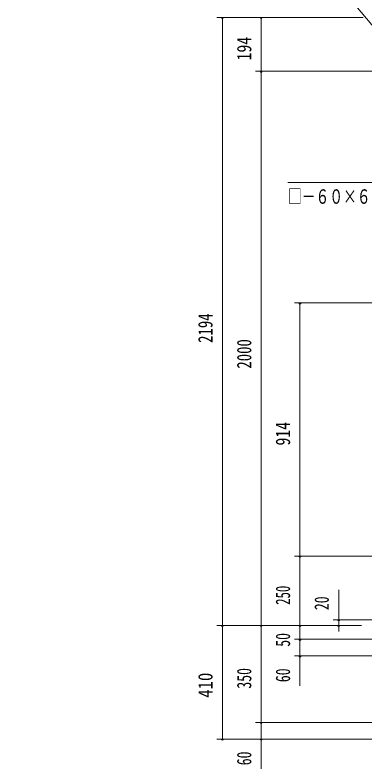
# Model space of a CAD drawing. Units: millimetres, scale not verified. Extents: x -21353 to 21363, y -10500 to 10500.
# Drawn here: x 7539 to 10699, y -700 to 6102 of the extents above; entities that cross this region are included whole.
import ezdxf
from ezdxf.enums import TextEntityAlignment as Align

# ---------------------------------------------------------------- set-up
doc = ezdxf.new("R2010")
doc.units = ezdxf.units.MM
doc.header["$LTSCALE"] = 50
doc.layers.add('0-A_2-5DIM', color=3, linetype='Continuous', lineweight=18)
doc.styles.add('ＭＳ ゴシック', font='')
doc.styles.get('ＭＳ ゴシック').set_extended_font_data('MS Gothic')

msp = doc.modelspace()

# ---------------------------------------------------------------- linework, layer by layer
at = {"layer": '0-A_2-5DIM'}
for p, q in [((9361.63, 6079.93), (10682.79, 6079.93)), ((9421.63, 6079.93), (9401.63, 6079.93)), ((9411.63, -430.07), (9411.63, 6079.93)), ((9771.63, 6079.93), (9751.63, 6079.93)), ((9761.63, 6079.93), (9761.63, -700.07)), ((11111.24, 5594.93), (9711.63, 5594.93)), ((9771.63, 5594.93), (9751.63, 5594.93)), ((10061.63, 3504.93), (12175.48, 3504.93)), ((10121.63, 3504.93), (10101.63, 3504.93)), ((10111.63, 49.93), (10111.63, 3504.93)), ((12175.48, 1219.93), (10061.63, 1219.93)), ((10121.63, 1219.93), (10101.63, 1219.93)), ((10461.63, 539.96), (10461.63, 914.93)), ((11039.39, 644.93), (10411.62, 644.93)), ((10471.63, 644.93), (10451.63, 644.93)), ((10666.89, 594.93), (9361.63, 594.93)), ((9421.63, 594.93), (9401.63, 594.93)), ((9771.63, 594.93), (9751.63, 594.93)), ((10121.63, 594.93), (10101.63, 594.93)), ((10471.63, 594.93), (10451.63, 594.93)), ((10061.63, 469.93), (11039.39, 469.93)), ((10121.63, 469.93), (10101.63, 469.93)), ((11039.39, 319.93), (10061.63, 319.93)), ((10121.63, 319.93), (10101.63, 319.93)), ((9711.63, -280.07), (11539.39, -280.07)), ((9771.63, -280.07), (9751.63, -280.07)), ((11539.39, -430.07), (9361.63, -430.07)), ((9421.63, -430.07), (9401.63, -430.07)), ((9771.63, -430.07), (9751.63, -430.07))]:
    msp.add_line(p, q, dxfattribs=at)
for points in [[(10777.01, 5996.02), (10139.39, 6754.93), (7539.39, 6754.93)], [(10003.85, 4592.9), (11703.85, 4592.9), (12305.76, 4128.75)]]:
    msp.add_lwpolyline(points, dxfattribs=at)
for centre in [(9411.63, 6079.93), (9761.63, 6079.93), (9761.63, 5594.93), (10111.63, 3504.93), (10111.63, 1219.93), (10461.63, 644.93), (9411.63, 594.93), (9761.63, 594.93), (10111.63, 594.93), (10461.63, 594.93), (10111.63, 469.93), (10111.63, 319.93), (9761.63, -280.07), (9411.63, -430.07), (9761.63, -430.07)]:
    msp.add_arc(centre, 10, 180, 0, dxfattribs=at)

# ---------------------------------------------------------------- texts
at = {"layer": '0-A_2-5DIM', "color": 7, "style": 'ＭＳ ゴシック'}
for s, width, p in [('194', 0.8, (9711.63, 5693.17)), ('2194', 0.75, (9361.63, 3144.32)), ('2000', 0.75, (9711.63, 2911.9)), ('914', 0.8, (10061.63, 2218.17)), ('250', 0.65, (10061.63, 780.6)), ('20', 0.7, (10411.62, 732.61)), ('50', 0.7, (10061.63, 402.35)), ('410', 0.85, (9361.63, -57.64)), ('350', 0.7, (9711.63, 24.16)), ('60', 0.7, (10061.63, 82.81)), ('60', 0.7, (9711.63, -667.19))]:
    msp.add_text(s, height=130.2, rotation=90, dxfattribs=dict(at, width=width)).set_placement(p, align=Align.BOTTOM_LEFT)
at = {"layer": '0-A_2-5DIM', "color": 7, "style": 'ＭＳ ゴシック', "width": 0.7}
msp.add_text('□－６０×６０×２．３', height=130.2, dxfattribs=at).set_placement((10003.85, 4360.67), align=Align.BOTTOM_LEFT)

doc.saveas('drawing.dxf')
